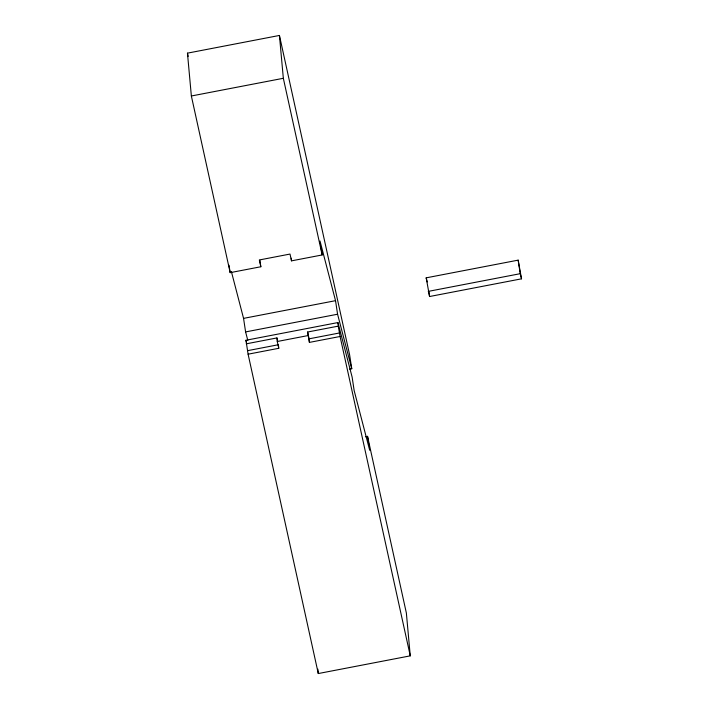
<?xml version="1.0" encoding="UTF-8"?>
<svg xmlns="http://www.w3.org/2000/svg" width="709" height="709" viewBox="0 0 709 709"><rect width="100%" height="100%" fill="white"/><g stroke="black" fill="none" stroke-linecap="round" stroke-linejoin="round"><path stroke-width="1.06" d="M259.875 260.274L260.841 266.752L230.177 272.655L191.359 95.99L187.46 53.148L279.435 35.45L349.617 354.81L351.761 368.742L349.599 369.159M191.359 95.99L283.334 78.291L279.435 35.45M260.841 266.752L259.343 259.964L290.008 254.061L291.496 260.859L322.161 254.956L320.016 241.025L335.534 300.678L337.581 314.22L351.761 368.742M426.189 277.839L518.164 260.141L521.54 278.823L429.565 296.522L426.189 277.839L427.252 281.952M231.364 271.503L243.559 318.376L335.534 300.678M428.227 291.39L520.211 273.692L521.54 278.823M243.559 318.376L245.598 331.918L337.581 314.22M367.537 436.345L406.363 613.01L410.263 655.852L318.279 673.55L248.097 354.19L245.952 340.258L337.936 322.56L352.125 377.082L354.163 390.624L369.681 450.277L367.537 436.345L365.427 436.753M246.28 343.83L276.944 337.927L277.582 340.843M338.264 326.131L340.081 336.491L309.416 342.394L307.6 332.025L338.264 326.131L337.936 322.56M248.097 354.19L278.761 348.296L277.263 341.499L307.928 335.596M247.769 350.627L278.433 344.725M309.416 342.394L309.097 338.822L339.753 332.92M245.598 331.918L247.822 340.471M245.952 340.258L246.51 342.394M283.334 78.291L322.161 254.956M340.081 336.491L410.263 655.852M307.6 332.025L309.097 338.822M187.46 53.148L188.169 56.383M228.998 265.201L230.177 272.655M518.164 260.141L520.211 273.692M428.936 292.347L429.565 296.522M291.257 258.182L291.496 260.859M317.88 669.154L318.279 673.55M278.513 345.62L278.761 348.296M276.944 337.927L277.263 341.499"/></g></svg>
